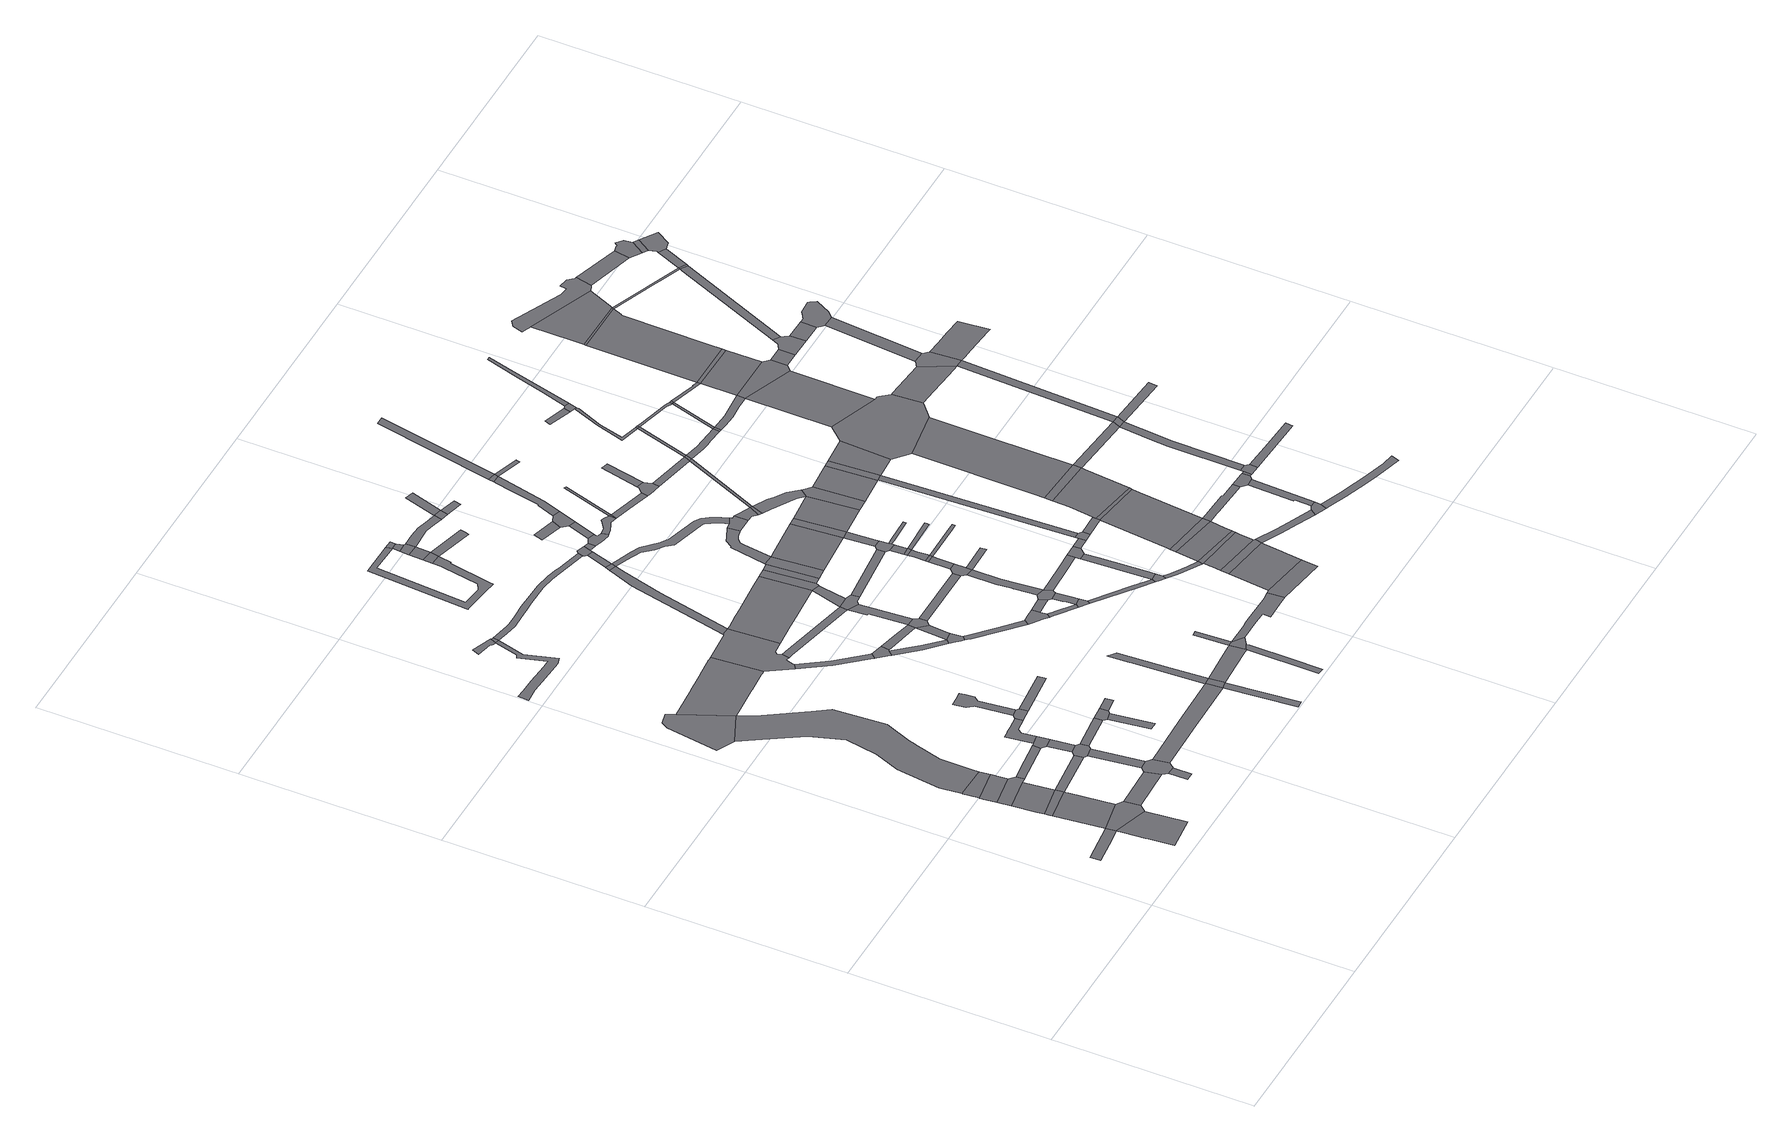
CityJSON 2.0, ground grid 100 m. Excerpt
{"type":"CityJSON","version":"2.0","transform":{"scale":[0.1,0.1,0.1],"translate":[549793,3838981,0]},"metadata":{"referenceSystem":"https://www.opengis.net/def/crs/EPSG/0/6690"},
"CityObjects":{
"road1":{"type":"Road","attributes":{"RoadStructureAttribute.sectionType":"1"},"geometry":[{"type":"MultiSurface","lod":"1","boundaries":[[[0,1,2,3,4]]]}]},
"road2":{"type":"Road","attributes":{"RoadStructureAttribute.sectionType":"1"},"geometry":[{"type":"MultiSurface","lod":"1","boundaries":[[[4,5,6,7,8,9,10,11]]]}]},
"road3":{"type":"Road","geometry":[{"type":"MultiSurface","lod":"1","boundaries":[[[12,0,4,11,13,14]]]}]},
"road4":{"type":"Road","attributes":{"RoadStructureAttribute.sectionType":"1"},"geometry":[{"type":"MultiSurface","lod":"1","boundaries":[[[15,16,17,18,19,20,0,12]]]}]},
"road5":{"type":"Road","geometry":[{"type":"MultiSurface","lod":"1","boundaries":[[[21,22,23,20,19]]]}]},
"road6":{"type":"Road","attributes":{"RoadStructureAttribute.sectionType":"1"},"geometry":[{"type":"MultiSurface","lod":"1","boundaries":[[[24,25,26,27,22,21]]]}]},
"road7":{"type":"Road","geometry":[{"type":"MultiSurface","lod":"1","boundaries":[[[28,29,30,26,25,31,32,33]]]}]},
"road8":{"type":"Road","attributes":{"RoadStructureAttribute.sectionType":"1"},"geometry":[{"type":"MultiSurface","lod":"1","boundaries":[[[34,35,36,37,38,39,30,29]]]}]},
"road9":{"type":"Road","attributes":{"RoadStructureAttribute.sectionType":"1"},"geometry":[{"type":"MultiSurface","lod":"1","boundaries":[[[40,41,36,35,42]]]}]},
"road10":{"type":"Road","attributes":{"RoadStructureAttribute.sectionType":"1"},"geometry":[{"type":"MultiSurface","lod":"1","boundaries":[[[43,44,45,14,13,46,47]]]}]},
"road11":{"type":"Road","attributes":{"RoadStructureAttribute.sectionType":"1"},"geometry":[{"type":"MultiSurface","lod":"1","boundaries":[[[48,21,19,49]]]}]},
"road12":{"type":"Road","attributes":{"RoadStructureAttribute.sectionType":"1"},"geometry":[{"type":"MultiSurface","lod":"1","boundaries":[[[50,51,52,53,54,55,56,57,58,59,60,61,62,63,64,65,66,67,68,69,40,42]]]}]},
"road13":{"type":"Road","attributes":{"RoadStructureAttribute.sectionType":"1"},"geometry":[{"type":"MultiSurface","lod":"1","boundaries":[[[70,71,33,32,72,73]]]}]},
"road14":{"type":"Road","geometry":[{"type":"MultiSurface","lod":"1","boundaries":[[[74,75,76,77,78,79,80,81,82,62,61,83]]]}]},
"road15":{"type":"Road","geometry":[{"type":"MultiSurface","lod":"1","boundaries":[[[84,85,86,87]]]}]},
"road16":{"type":"Road","geometry":[{"type":"MultiSurface","lod":"1","boundaries":[[[88,89,90,91,92,43,47,84,87,93,94,95]]]}]},
"road17":{"type":"Road","attributes":{"RoadStructureAttribute.sectionType":"1"},"geometry":[{"type":"MultiSurface","lod":"1","boundaries":[[[96,97,90,89]]]}]},
"road18":{"type":"Road","geometry":[{"type":"MultiSurface","lod":"1","boundaries":[[[98,99,48,49,97,96,100,101]]]}]},
"road19":{"type":"Road","attributes":{"RoadStructureAttribute.sectionType":"1"},"geometry":[{"type":"MultiSurface","lod":"1","boundaries":[[[102,103,99,98]]]}]},
"road20":{"type":"Road","geometry":[{"type":"MultiSurface","lod":"1","boundaries":[[[104,105,106,70,73,107,108,103,102]]]}]},
"road21":{"type":"Road","attributes":{"RoadStructureAttribute.sectionType":"1"},"geometry":[{"type":"MultiSurface","lod":"1","boundaries":[[[109,110,111,112,113,114,115,106,105,116,117,118,119]]]}]},
"road22":{"type":"Road","attributes":{"RoadStructureAttribute.sectionType":"1"},"geometry":[{"type":"MultiSurface","lod":"1","boundaries":[[[120,121,122,123,124,125,126,127,83,61,128,129,130,131,132,133,134]]]}]},
"road23":{"type":"Road","attributes":{"RoadStructureAttribute.sectionType":"1"},"geometry":[{"type":"MultiSurface","lod":"1","boundaries":[[[135,136,137,138,139,140,141,142,143,144,145,146,147,148,149,150,151,152,153]]]}]},
"road24":{"type":"Road","attributes":{"RoadStructureAttribute.sectionType":"1"},"geometry":[{"type":"MultiSurface","lod":"1","boundaries":[[[154,155,101,100,156]]]}]},
"road25":{"type":"Road","geometry":[{"type":"MultiSurface","lod":"1","boundaries":[[[157,158,109,119,159,160,161]]]}]},
"road26":{"type":"Road","attributes":{"RoadStructureAttribute.sectionType":"1"},"geometry":[{"type":"MultiSurface","lod":"1","boundaries":[[[162,163,164,165,166,167,168,169,170,171,172,158,157]]]}]},
"road27":{"type":"Road","attributes":{"RoadStructureAttribute.sectionType":"1"},"geometry":[{"type":"MultiSurface","lod":"1","boundaries":[[[173,174,175,176,177,178]]]}]},
"road28":{"type":"Road","attributes":{"RoadStructureAttribute.sectionType":"1"},"geometry":[{"type":"MultiSurface","lod":"1","boundaries":[[[179,180,181,182,183,135,184]]]}]},
"road29":{"type":"Road","geometry":[{"type":"MultiSurface","lod":"1","boundaries":[[[185,154,156,178,177,186]]]}]},
"road30":{"type":"Road","attributes":{"RoadStructureAttribute.sectionType":"1"},"geometry":[{"type":"MultiSurface","lod":"1","boundaries":[[[187,188,189,190,95,94,191,192,193]]]}]},
"road31":{"type":"Road","geometry":[{"type":"MultiSurface","lod":"1","boundaries":[[[194,184,135,153,195]]]}]},
"road32":{"type":"Road","geometry":[{"type":"MultiSurface","lod":"1","boundaries":[[[196,197,198,185,186]]]}]},
"road33":{"type":"Road","geometry":[{"type":"MultiSurface","lod":"1","boundaries":[[[199,200,201,161,160]]]}]},
"road34":{"type":"Road","geometry":[{"type":"MultiSurface","lod":"1","boundaries":[[[202,203,120,134,204,205,206,207,208,209,210,211,212,213,214,215,216]]]}]},
"road35":{"type":"Road","attributes":{"RoadStructureAttribute.sectionType":"1"},"geometry":[{"type":"MultiSurface","lod":"1","boundaries":[[[217,218,219,207,206,220,221,222,223]]]}]},
"road36":{"type":"Road","geometry":[{"type":"MultiSurface","lod":"1","boundaries":[[[223,222,224,225,226,227,228,229,230,231]]]}]},
"road37":{"type":"Road","attributes":{"RoadStructureAttribute.sectionType":"1"},"geometry":[{"type":"MultiSurface","lod":"1","boundaries":[[[232,193,233,234,235,236,237]]]}]},
"road38":{"type":"Road"},
"road39":{"type":"Road","geometry":[{"type":"MultiSurface","lod":"1","boundaries":[[[238,187,193,232]]]}]},
"road40":{"type":"Road","attributes":{"RoadStructureAttribute.sectionType":"1"},"geometry":[{"type":"MultiSurface","lod":"1","boundaries":[[[239,228,227,240,241,242]]]}]},
"road41":{"type":"Road","attributes":{"RoadStructureAttribute.sectionType":"1"},"geometry":[{"type":"MultiSurface","lod":"1","boundaries":[[[243,211,210,244,245,246]]]}]},
"road42":{"type":"Road","attributes":{"RoadStructureAttribute.sectionType":"1"},"geometry":[{"type":"MultiSurface","lod":"1","boundaries":[[[247,248,249,250,251,252,253,254,187,238]]]}]},
"road43":{"type":"Road","attributes":{"RoadStructureAttribute.sectionType":"1"},"geometry":[{"type":"MultiSurface","lod":"1","boundaries":[[[255,256,231,230,257,258,259,260,261]]]}]},
"road44":{"type":"Road","attributes":{"RoadStructureAttribute.sectionType":"1"},"geometry":[{"type":"MultiSurface","lod":"1","boundaries":[[[262,263,264,265,266,267,268,269,270,195,153,271,272,273,274,275,276,277,278,279,280]]]}]},
"road45":{"type":"Road","geometry":[{"type":"MultiSurface","lod":"1","boundaries":[[[281,282,242,241,283,284,285,286,287]]]}]},
"road46":{"type":"Road","attributes":{"RoadStructureAttribute.sectionType":"1"},"geometry":[{"type":"MultiSurface","lod":"1","boundaries":[[[288,289,290,291,292,293,294,295,296,297,298,299,300,301,302,303,304,305,306,307,308,309,310,311,312]]]}]},
"road47":{"type":"Road","attributes":{"RoadStructureAttribute.sectionType":"1"},"geometry":[{"type":"MultiSurface","lod":"1","boundaries":[[[313,314,315,316,317,318,238,232,319,320,321]]]}]},
"road48":{"type":"Road","attributes":{"RoadStructureAttribute.sectionType":"1"},"geometry":[{"type":"MultiSurface","lod":"1","boundaries":[[[260,322,323,242,282,324,325,326]]]}]},
"road49":{"type":"Road","attributes":{"RoadStructureAttribute.sectionType":"1"},"geometry":[{"type":"MultiSurface","lod":"1","boundaries":[[[327,328,329,330,202,216,331,332,333,334,335]]]}]},
"road50":{"type":"Road","attributes":{"RoadStructureAttribute.sectionType":"1"},"geometry":[{"type":"MultiSurface","lod":"1","boundaries":[[[336,337,338,339,340,216,215,341,342,343,344]]]}]},
"road51":{"type":"Road","geometry":[{"type":"MultiSurface","lod":"1","boundaries":[[[261,260,326,345,346,347,348,349,350]]]}]},
"road52":{"type":"Road","attributes":{"RoadStructureAttribute.sectionType":"1"},"geometry":[{"type":"MultiSurface","lod":"1","boundaries":[[[351,352,353,287,286,354,355,356,357]]]}]},
"road53":{"type":"Road","attributes":{"RoadStructureAttribute.sectionType":"1"},"geometry":[{"type":"MultiSurface","lod":"1","boundaries":[[[358,359,360,361,261,350,362,363]]]}]},
"road54":{"type":"Road","attributes":{"RoadStructureAttribute.sectionType":"1"},"geometry":[{"type":"MultiSurface","lod":"1","boundaries":[[[364,365,366,367,368,321,369,370]]]}]},
"road55":{"type":"Road","geometry":[{"type":"MultiSurface","lod":"1","boundaries":[[[371,300,299,372]]]}]},
"road56":{"type":"Road","geometry":[{"type":"MultiSurface","lod":"1","boundaries":[[[246,245,358,363,373,374,375,376,377,378]]]}]},
"road57":{"type":"Road","attributes":{"RoadStructureAttribute.sectionType":"1"},"geometry":[{"type":"MultiSurface","lod":"1","boundaries":[[[379,371,372,380]]]}]},
"road58":{"type":"Road","geometry":[{"type":"MultiSurface","lod":"1","boundaries":[[[381,313,321,368,382]]]}]},
"road59":{"type":"Road","geometry":[{"type":"MultiSurface","lod":"1","boundaries":[[[383,384,379,380,385]]]}]},
"road60":{"type":"Road","attributes":{"RoadStructureAttribute.sectionType":"1"},"geometry":[{"type":"MultiSurface","lod":"1","boundaries":[[[344,386,246,378,387,388,389]]]}]},
"road61":{"type":"Road","geometry":[{"type":"MultiSurface","lod":"1","boundaries":[[[390,391,357,356,392,393,394,395,396]]]}]},
"road62":{"type":"Road","geometry":[{"type":"MultiSurface","lod":"1","boundaries":[[[397,398,399,400,313,381]]]}]},
"road63":{"type":"Road","attributes":{"RoadStructureAttribute.sectionType":"1"},"geometry":[{"type":"MultiSurface","lod":"1","boundaries":[[[401,311,384,383]]]}]},
"road64":{"type":"Road","geometry":[{"type":"MultiSurface","lod":"1","boundaries":[[[312,311,401,402]]]}]},
"road65":{"type":"Road","geometry":[{"type":"MultiSurface","lod":"1","boundaries":[[[403,327,335,404]]]}]},
"road66":{"type":"Road","attributes":{"RoadStructureAttribute.sectionType":"1"},"geometry":[{"type":"MultiSurface","lod":"1","boundaries":[[[405,403,404,406]]]}]},
"road67":{"type":"Road","geometry":[{"type":"MultiSurface","lod":"1","boundaries":[[[407,408,409,372,299]]]}]},
"road68":{"type":"Road","geometry":[{"type":"MultiSurface","lod":"1","boundaries":[[[410,336,344,389,411,412]]]}]},
"road69":{"type":"Road","attributes":{"RoadStructureAttribute.sectionType":"1"},"geometry":[{"type":"MultiSurface","lod":"1","boundaries":[[[347,346,413,414]]]}]},
"road70":{"type":"Road","attributes":{"RoadStructureAttribute.sectionType":"1"},"geometry":[{"type":"MultiSurface","lod":"1","boundaries":[[[415,416,417,395,394,418,419,420,421]]]}]},
"road71":{"type":"Road","attributes":{"RoadStructureAttribute.sectionType":"1"},"geometry":[{"type":"MultiSurface","lod":"1","boundaries":[[[422,390,396,423,424,425]]]}]},
"road72":{"type":"Road","geometry":[{"type":"MultiSurface","lod":"1","boundaries":[[[426,280,279,427,428,405,406,429,430]]]}]},
"road73":{"type":"Road","attributes":{"RoadStructureAttribute.sectionType":"1"},"geometry":[{"type":"MultiSurface","lod":"1","boundaries":[[[431,410,412,432]]]}]},
"road74":{"type":"Road","attributes":{"RoadStructureAttribute.sectionType":"1"},"geometry":[{"type":"MultiSurface","lod":"1","boundaries":[[[433,434,435,436,385,380,437,438,439,440]]]}]},
"road75":{"type":"Road","geometry":[{"type":"MultiSurface","lod":"1","boundaries":[[[441,421,420,442,443]]]}]},
"road76":{"type":"Road","attributes":{"RoadStructureAttribute.sectionType":"1"},"geometry":[{"type":"MultiSurface","lod":"1","boundaries":[[[430,429,444,445]]]}]},
"road77":{"type":"Road","attributes":{"RoadStructureAttribute.sectionType":"1"},"geometry":[{"type":"MultiSurface","lod":"1","boundaries":[[[446,447,448,449,450,451,452,421,441]]]}]},
"road78":{"type":"Road","attributes":{"RoadStructureAttribute.sectionType":"1"},"geometry":[{"type":"MultiSurface","lod":"1","boundaries":[[[453,454,455,456,457,458,459,460,381,382,461,462,463,464,465,466,467,468,469,470,471]]]}]},
"road79":{"type":"Road","geometry":[{"type":"MultiSurface","lod":"1","boundaries":[[[472,431,432,473,474]]]}]},
"road80":{"type":"Road","geometry":[{"type":"MultiSurface","lod":"1","boundaries":[[[475,476,422,425,449,448,477,478,479]]]}]},
"road81":{"type":"Road","attributes":{"RoadStructureAttribute.sectionType":"1"},"geometry":[{"type":"MultiSurface","lod":"1","boundaries":[[[480,481,376,375,482]]]}]},
"road82":{"type":"Road","geometry":[{"type":"MultiSurface","lod":"1","boundaries":[[[483,445,444,484,485,486,487,488,489,490]]]}]},
"road83":{"type":"Road","attributes":{"RoadStructureAttribute.sectionType":"1"},"geometry":[{"type":"MultiSurface","lod":"1","boundaries":[[[491,492,493,494,495,496,475,479,497,498,499,500]]]}]},
"road84":{"type":"Road","geometry":[{"type":"MultiSurface","lod":"1","boundaries":[[[501,502,503,504]]]}]},
"road85":{"type":"Road","attributes":{"RoadStructureAttribute.sectionType":"1"},"geometry":[{"type":"MultiSurface","lod":"1","boundaries":[[[505,506,507,508,509,510,511,512,513,514,515,516,517,518,404,335,519,520,521,522,523,524,525,526,527,528,529,530]]]}]},
"road86":{"type":"Road","attributes":{"RoadStructureAttribute.sectionType":"1"},"geometry":[{"type":"MultiSurface","lod":"1","boundaries":[[[531,532,533,443,442,534,535,536]]]}]},
"road87":{"type":"Road","geometry":[{"type":"MultiSurface","lod":"1","boundaries":[[[440,439,537,538]]]}]},
"road88":{"type":"Road","attributes":{"RoadStructureAttribute.sectionType":"1"},"geometry":[{"type":"MultiSurface","lod":"1","boundaries":[[[539,483,490,540]]]}]},
"road89":{"type":"Road","geometry":[{"type":"MultiSurface","lod":"1","boundaries":[[[541,542,543,414,413,491,500,544]]]}]},
"road90":{"type":"Road","attributes":{"RoadStructureAttribute.sectionType":"1"},"geometry":[{"type":"MultiSurface","lod":"1","boundaries":[[[545,546,547,548,549,472,474,550,551,552,553,554]]]}]},
"road91":{"type":"Road","attributes":{"RoadStructureAttribute.sectionType":"1"},"geometry":[{"type":"MultiSurface","lod":"1","boundaries":[[[555,556,543,542,557,558]]]}]},
"road92":{"type":"Road","geometry":[{"type":"MultiSurface","lod":"1","boundaries":[[[559,504,503,539,540,560]]]}]},
"road93":{"type":"Road","attributes":{"RoadStructureAttribute.sectionType":"1"},"geometry":[{"type":"MultiSurface","lod":"1","boundaries":[[[561,562,563,564,565,566,487,486,567,568,569,570,571,572]]]}]},
"road94":{"type":"Road","geometry":[{"type":"MultiSurface","lod":"1","boundaries":[[[573,574,575,538,537]]]}]},
"road95":{"type":"Road","attributes":{"RoadStructureAttribute.sectionType":"1"},"geometry":[{"type":"MultiSurface","lod":"1","boundaries":[[[576,577,474,473,578,579,580]]]}]},
"road96":{"type":"Road","attributes":{"RoadStructureAttribute.sectionType":"1"},"geometry":[{"type":"MultiSurface","lod":"1","boundaries":[[[581,582,583,440,538]]]}]},
"road97":{"type":"Road","attributes":{"RoadStructureAttribute.sectionType":"1"},"geometry":[{"type":"MultiSurface","lod":"1","boundaries":[[[584,585,479,478,586,587]]]}]},
"road98":{"type":"Road","geometry":[{"type":"MultiSurface","lod":"1","boundaries":[[[588,555,558,589]]]}]},
"road99":{"type":"Road","attributes":{"RoadStructureAttribute.sectionType":"1"},"geometry":[{"type":"MultiSurface","lod":"1","boundaries":[[[590,591,592,593,594,595,588,589]]]}]},
"road100":{"type":"Road","geometry":[{"type":"MultiSurface","lod":"1","boundaries":[[[596,597,594,593]]]}]},
"road101":{"type":"Road","geometry":[{"type":"MultiSurface","lod":"1","boundaries":[[[598,599,544,500]]]}]},
"road102":{"type":"Road","geometry":[{"type":"MultiSurface","lod":"1","boundaries":[[[600,536,535,601,602,603]]]}]},
"road103":{"type":"Road","attributes":{"RoadStructureAttribute.sectionType":"1"},"geometry":[{"type":"MultiSurface","lod":"1","boundaries":[[[604,597,596,605,606]]]}]},
"road104":{"type":"Road","geometry":[{"type":"MultiSurface","lod":"1","boundaries":[[[572,571,607]]]}]},
"road105":{"type":"Road","geometry":[{"type":"MultiSurface","lod":"1","boundaries":[[[608,609,610,480,482,604,606,611,612]]]}]},
"road106":{"type":"Road","attributes":{"RoadStructureAttribute.sectionType":"1"},"geometry":[{"type":"MultiSurface","lod":"1","boundaries":[[[613,614,615,580,616,609,608]]]}]},
"road107":{"type":"Road","attributes":{"RoadStructureAttribute.sectionType":"1"},"geometry":[{"type":"MultiSurface","lod":"1","boundaries":[[[617,618,619,620,621,622,536,600]]]}]},
"road108":{"type":"Road","geometry":[{"type":"MultiSurface","lod":"1","boundaries":[[[623,624,530,529,545,554,625,626]]]}]},
"road109":{"type":"Road","attributes":{"RoadStructureAttribute.sectionType":"1"},"geometry":[{"type":"MultiSurface","lod":"1","boundaries":[[[627,628,629,603,602,630,631,632]]]}]},
"road110":{"type":"Road","attributes":{"RoadStructureAttribute.sectionType":"1"},"geometry":[{"type":"MultiSurface","lod":"1","boundaries":[[[633,634,635,636,637,638,639,559,560]]]}]},
"road111":{"type":"Road","geometry":[{"type":"MultiSurface","lod":"1","boundaries":[[[640,576,580,615]]]}]},
"road112":{"type":"Road","attributes":{"RoadStructureAttribute.sectionType":"1"},"geometry":[{"type":"MultiSurface","lod":"1","boundaries":[[[641,642,643,572,607]]]}]},
"road113":{"type":"Road","attributes":{"RoadStructureAttribute.sectionType":"1"},"geometry":[{"type":"MultiSurface","lod":"1","boundaries":[[[607,571,644,645,646]]]}]},
"road114":{"type":"Road","geometry":[{"type":"MultiSurface","lod":"1","boundaries":[[[647,648,649,650,651,652,589,558]]]}]},
"road115":{"type":"Road","geometry":[{"type":"MultiSurface","lod":"1","boundaries":[[[653,471,470,654,655]]]}]},
"road116":{"type":"Road","geometry":[{"type":"MultiSurface","lod":"1","boundaries":[[[656,657,658,659,660,596,593]]]}]},
"road117":{"type":"Road","geometry":[{"type":"MultiSurface","lod":"1","boundaries":[[[661,662,663,664,665,612,611]]]}]},
"road118":{"type":"Road","geometry":[{"type":"MultiSurface","lod":"1","boundaries":[[[666,584,587,620,619,667]]]}]},
"road119":{"type":"Road","attributes":{"RoadStructureAttribute.sectionType":"1"},"geometry":[{"type":"MultiSurface","lod":"1","boundaries":[[[668,669,626,625,670,671,672]]]}]},
"road120":{"type":"Road","geometry":[{"type":"MultiSurface","lod":"1","boundaries":[[[672,671,673,674]]]}]},
"road121":{"type":"Road","attributes":{"RoadStructureAttribute.sectionType":"1"},"geometry":[{"type":"MultiSurface","lod":"1","boundaries":[[[675,653,655,676,677,678,679]]]}]},
"road122":{"type":"Road","geometry":[{"type":"MultiSurface","lod":"1","boundaries":[[[680,635,634,681]]]}]},
"road123":{"type":"Road","attributes":{"RoadStructureAttribute.sectionType":"1"},"geometry":[{"type":"MultiSurface","lod":"1","boundaries":[[[682,666,667,683]]]}]},
"road124":{"type":"Road","attributes":{"RoadStructureAttribute.sectionType":"1"},"geometry":[{"type":"MultiSurface","lod":"1","boundaries":[[[684,640,615,685]]]}]},
"road125":{"type":"Road","geometry":[{"type":"MultiSurface","lod":"1","boundaries":[[[686,675,679,687,688]]]}]},
"road126":{"type":"Road","geometry":[{"type":"MultiSurface","lod":"1","boundaries":[[[689,690,691,646,645,692,693,694,695,696]]]}]},
"road127":{"type":"Road","geometry":[{"type":"MultiSurface","lod":"1","boundaries":[[[697,698,682,683,699,700]]]}]},
"road128":{"type":"Road","attributes":{"RoadStructureAttribute.sectionType":"1"},"geometry":[{"type":"MultiSurface","lod":"1","boundaries":[[[701,702,703,704,686,688,705,706]]]}]},
"road129":{"type":"Road","attributes":{"RoadStructureAttribute.sectionType":"1"},"geometry":[{"type":"MultiSurface","lod":"1","boundaries":[[[707,708,709,710,711,674,673,712,713,714,684,715]]]}]},
"road130":{"type":"Road","geometry":[{"type":"MultiSurface","lod":"1","boundaries":[[[716,717,718,681,634]]]}]},
"road131":{"type":"Road","geometry":[{"type":"MultiSurface","lod":"1","boundaries":[[[632,631,701,706,719]]]}]},
"road132":{"type":"Road","attributes":{"RoadStructureAttribute.sectionType":"1"},"geometry":[{"type":"MultiSurface","lod":"1","boundaries":[[[720,721,632,719,722,723]]]}]},
"road133":{"type":"Road","geometry":[{"type":"MultiSurface","lod":"1","boundaries":[[[724,725,726,689,696]]]}]},
"road134":{"type":"Road","geometry":[{"type":"MultiSurface","lod":"1","boundaries":[[[727,715,684,685,728,729]]]}]},
"road135":{"type":"Road","attributes":{"RoadStructureAttribute.sectionType":"1"},"geometry":[{"type":"MultiSurface","lod":"1","boundaries":[[[730,700,699,731]]]}]},
"road136":{"type":"Road","attributes":{"RoadStructureAttribute.sectionType":"1"},"geometry":[{"type":"MultiSurface","lod":"1","boundaries":[[[732,672,674,733]]]}]},
"road137":{"type":"Road","geometry":[{"type":"MultiSurface","lod":"1","boundaries":[[[734,720,723,735]]]}]},
"road138":{"type":"Road","attributes":{"RoadStructureAttribute.sectionType":"1"},"geometry":[{"type":"MultiSurface","lod":"1","boundaries":[[[736,737,680,681]]]}]},
"road139":{"type":"Road","attributes":{"RoadStructureAttribute.sectionType":"1"},"geometry":[{"type":"MultiSurface","lod":"1","boundaries":[[[738,739,698,697]]]}]},
"road140":{"type":"Road","attributes":{"RoadStructureAttribute.sectionType":"1"},"geometry":[{"type":"MultiSurface","lod":"1","boundaries":[[[740,694,693,741,732,742]]]}]},
"road141":{"type":"Road","attributes":{"RoadStructureAttribute.sectionType":"1"},"geometry":[{"type":"MultiSurface","lod":"1","boundaries":[[[731,743,744,745,734,735,746,747,748]]]}]},
"road142":{"type":"Road","attributes":{"RoadStructureAttribute.sectionType":"1"},"geometry":[{"type":"MultiSurface","lod":"1","boundaries":[[[749,729,728,750,751]]]}]},
"road143":{"type":"Road","attributes":{"RoadStructureAttribute.sectionType":"1"},"geometry":[{"type":"MultiSurface","lod":"1","boundaries":[[[752,753,687,679,754,755,756,757]]]}]},
"road144":{"type":"Road","geometry":[{"type":"MultiSurface","lod":"1","boundaries":[[[742,732,733,758]]]}]},
"road145":{"type":"Road","attributes":{"RoadStructureAttribute.sectionType":"1"},"geometry":[{"type":"MultiSurface","lod":"1","boundaries":[[[730,731,748,759,760]]]}]},
"road146":{"type":"Road","geometry":[{"type":"MultiSurface","lod":"1","boundaries":[[[761,749,751,739,738]]]}]},
"road147":{"type":"Road","geometry":[{"type":"MultiSurface","lod":"1","boundaries":[[[762,763,764,760,759,765,766,767,768]]]}]},
"road148":{"type":"Road","attributes":{"RoadStructureAttribute.sectionType":"1"},"geometry":[{"type":"MultiSurface","lod":"1","boundaries":[[[769,742,758,770]]]}]},
"road149":{"type":"Road","attributes":{"RoadStructureAttribute.sectionType":"1"},"geometry":[{"type":"MultiSurface","lod":"1","boundaries":[[[771,772,773,774,735,723,775,776,777,778]]]}]},
"road150":{"type":"Road","attributes":{"RoadStructureAttribute.sectionType":"1"},"geometry":[{"type":"MultiSurface","lod":"1","boundaries":[[[779,758,733,780,781,782,783,784]]]}]},
"road151":{"type":"Road","geometry":[{"type":"MultiSurface","lod":"1","boundaries":[[[785,762,768,786]]]}]},
"road152":{"type":"Road","attributes":{"RoadStructureAttribute.sectionType":"1"},"geometry":[{"type":"MultiSurface","lod":"1","boundaries":[[[787,761,738,788,789]]]}]},
"road153":{"type":"Road","geometry":[{"type":"MultiSurface","lod":"1","boundaries":[[[790,791,792,757,756,793,794,795]]]}]},
"road154":{"type":"Road","attributes":{"RoadStructureAttribute.sectionType":"1"},"geometry":[{"type":"MultiSurface","lod":"1","boundaries":[[[796,797,798,799,800,769,801,802,803,804,805]]]}]},
"road155":{"type":"Road","geometry":[{"type":"MultiSurface","lod":"1","boundaries":[[[801,769,770,806]]]}]},
"road156":{"type":"Road","geometry":[{"type":"MultiSurface","lod":"1","boundaries":[[[807,808,809,810,811]]]}]},
"road157":{"type":"Road","attributes":{"RoadStructureAttribute.sectionType":"1"},"geometry":[{"type":"MultiSurface","lod":"1","boundaries":[[[812,813,814,815,790,795]]]}]},
"road158":{"type":"Road","geometry":[{"type":"MultiSurface","lod":"1","boundaries":[[[784,783,816,817]]]}]},
"road159":{"type":"Road","attributes":{"RoadStructureAttribute.sectionType":"1"},"geometry":[{"type":"MultiSurface","lod":"1","boundaries":[[[818,819,820,821,822,785,786]]]}]},
"road160":{"type":"Road","geometry":[{"type":"MultiSurface","lod":"1","boundaries":[[[823,824,825,811,810,796,805,826]]]}]},
"road161":{"type":"Road","geometry":[{"type":"MultiSurface","lod":"1","boundaries":[[[827,778,777,813,812,828,829]]]}]},
"road162":{"type":"Road","attributes":{"RoadStructureAttribute.sectionType":"1"},"geometry":[{"type":"MultiSurface","lod":"1","boundaries":[[[830,831,832,806,770,833,834,835,836]]]}]},
"road163":{"type":"Road","attributes":{"RoadStructureAttribute.sectionType":"1"},"geometry":[{"type":"MultiSurface","lod":"1","boundaries":[[[835,784,817,837]]]}]},
"road164":{"type":"Road","attributes":{"RoadStructureAttribute.sectionType":"1"},"geometry":[{"type":"MultiSurface","lod":"1","boundaries":[[[829,828,838,839]]]}]},
"road165":{"type":"Road","attributes":{"RoadStructureAttribute.sectionType":"1"},"geometry":[{"type":"MultiSurface","lod":"1","boundaries":[[[840,841,842,843,817,816,844,845,846,847,848]]]}]},
"road166":{"type":"Road","attributes":{"RoadStructureAttribute.sectionType":"1"},"geometry":[{"type":"MultiSurface","lod":"1","boundaries":[[[849,850,851,852,794,793,853,854,855,856,857,858,859]]]}]},
"road167":{"type":"Road","geometry":[{"type":"MultiSurface","lod":"1","boundaries":[[[860,839,838,861,862,863]]]}]},
"road168":{"type":"Road","geometry":[{"type":"MultiSurface","lod":"1","boundaries":[[[836,835,837,864]]]}]},
"road169":{"type":"Road","geometry":[{"type":"MultiSurface","lod":"1","boundaries":[[[865,787,789,821,820,866,867,868,869,870,871]]]}]},
"road170":{"type":"Road","attributes":{"RoadStructureAttribute.sectionType":"1"},"geometry":[{"type":"MultiSurface","lod":"1","boundaries":[[[872,873,874,875,876,877,823,826]]]}]},
"road171":{"type":"Road","attributes":{"RoadStructureAttribute.sectionType":"1"},"geometry":[{"type":"MultiSurface","lod":"1","boundaries":[[[786,768,878,879]]]}]},
"road172":{"type":"Road","attributes":{"RoadStructureAttribute.sectionType":"1"},"geometry":[{"type":"MultiSurface","lod":"1","boundaries":[[[880,881,864,837,882,883]]]}]},
"road173":{"type":"Road","attributes":{"RoadStructureAttribute.sectionType":"1"},"geometry":[{"type":"MultiSurface","lod":"1","boundaries":[[[878,884,885,860,863,886,887,888]]]}]},
"road174":{"type":"Road","attributes":{"RoadStructureAttribute.sectionType":"1"},"geometry":[{"type":"MultiSurface","lod":"1","boundaries":[[[848,865,871,889]]]}]},
"road175":{"type":"Road","attributes":{"RoadStructureAttribute.sectionType":"1"},"geometry":[{"type":"MultiSurface","lod":"1","boundaries":[[[890,862,861,891,892]]]}]},
"road176":{"type":"Road","geometry":[{"type":"MultiSurface","lod":"1","boundaries":[[[879,878,888,893]]]}]},
"road177":{"type":"Road","geometry":[{"type":"MultiSurface","lod":"1","boundaries":[[[840,848,889,894,895,896,897,898]]]}]},
"road178":{"type":"Road","attributes":{"RoadStructureAttribute.sectionType":"1"},"geometry":[{"type":"MultiSurface","lod":"1","boundaries":[[[899,840,898,900]]]}]},
"road179":{"type":"Road","geometry":[{"type":"MultiSurface","lod":"1","boundaries":[[[883,882,899,900,901]]]}]},
"road180":{"type":"Road","attributes":{"RoadStructureAttribute.sectionType":"1"},"geometry":[{"type":"MultiSurface","lod":"1","boundaries":[[[902,868,867,903,904,905,906,907]]]}]},
"road181":{"type":"Road","attributes":{"RoadStructureAttribute.sectionType":"1"},"geometry":[{"type":"MultiSurface","lod":"1","boundaries":[[[906,879,893,908]]]}]},
"road182":{"type":"Road","attributes":{"RoadStructureAttribute.sectionType":"1"},"geometry":[{"type":"MultiSurface","lod":"1","boundaries":[[[893,888,909,910]]]}]},
"road183":{"type":"Road","attributes":{"RoadStructureAttribute.sectionType":"1"},"geometry":[{"type":"MultiSurface","lod":"1","boundaries":[[[911,883,901,912,913,914,915,916]]]}]},
"road184":{"type":"Road","attributes":{"RoadStructureAttribute.sectionType":"1"},"geometry":[{"type":"MultiSurface","lod":"1","boundaries":[[[917,897,896,918,919]]]}]},
"road185":{"type":"Road","geometry":[{"type":"MultiSurface","lod":"1","boundaries":[[[920,911,916,921]]]}]},
"road186":{"type":"Road","geometry":[{"type":"MultiSurface","lod":"1","boundaries":[[[922,923,907,906,908,924,925,926]]]}]},
"road187":{"type":"Road","geometry":[{"type":"MultiSurface","lod":"1","boundaries":[[[927,928,929,919,918,930,931,932,933]]]}]},
"road188":{"type":"Road","geometry":[{"type":"MultiSurface","lod":"1","boundaries":[[[934,935,920,921,936,937]]]}]},
"road189":{"type":"Road","geometry":[{"type":"MultiSurface","lod":"1","boundaries":[[[938,939,940,934,937,941,942,943,944,945,946,947,948,949]]]}]},
"road190":{"type":"Road","attributes":{"RoadStructureAttribute.sectionType":"1"},"geometry":[{"type":"MultiSurface","lod":"1","boundaries":[[[950,922,926,951]]]}]},
"road191":{"type":"Road","attributes":{"RoadStructureAttribute.sectionType":"1"},"geometry":[{"type":"MultiSurface","lod":"1","boundaries":[[[931,930,952,953]]]}]},
"road192":{"type":"Road","attributes":{"RoadStructureAttribute.sectionType":"1"},"geometry":[{"type":"MultiSurface","lod":"1","boundaries":[[[954,955,924,908,956,957,958,959,960,961]]]}]},
"road193":{"type":"Road","geometry":[{"type":"MultiSurface","lod":"1","boundaries":[[[962,963,964,965,966,967,968,953,952,969,970,950,951,971,972,973,974]]]}]},
"road194":{"type":"Road","attributes":{"RoadStructureAttribute.sectionType":"1"},"geometry":[{"type":"MultiSurface","lod":"1","boundaries":[[[975,976,927,933,977]]]}]},
"road195":{"type":"Road","attributes":{"RoadStructureAttribute.sectionType":"1"},"geometry":[{"type":"MultiSurface","lod":"1","boundaries":[[[921,916,978,979,975,980]]]}]},
"road196":{"type":"Road","geometry":[{"type":"MultiSurface","lod":"1","boundaries":[[[943,942,981,982]]]}]},
"road197":{"type":"Road","geometry":[{"type":"MultiSurface","lod":"1","boundaries":[[[980,975,977,983]]]}]},
"road198":{"type":"Road","attributes":{"RoadStructureAttribute.sectionType":"1"},"geometry":[{"type":"MultiSurface","lod":"1","boundaries":[[[984,980,983,985]]]}]},
"road199":{"type":"Road","geometry":[{"type":"MultiSurface","lod":"1","boundaries":[[[986,987,988,989,990,982,981,991,992,993]]]}]},
"road200":{"type":"Road","attributes":{"RoadStructureAttribute.sectionType":"1"},"geometry":[{"type":"MultiSurface","lod":"1","boundaries":[[[992,991,994,995]]]}]},
"road201":{"type":"Road","geometry":[{"type":"MultiSurface","lod":"1","boundaries":[[[995,994,996,984,985,997,998,999,1000]]]}]}
},
"vertices":[
[371,409,0],[167,384,0],[171,334,0],[312,350,0],[377,360,0],
[380,330,0],[381,321,0],[392,221,0],[392,216,0],[406,85,0],[573,104,0],[550,306,0],
[536,442,0],[577,338,0],[569,417,0],
[510,662,0],[509,665,0],[509,667,0],[509,668,0],[509,682,0],[343,655,0],
[503,722,0],[339,694,0],[342,668,0],
[499,744,0],[486,874,0],[322,848,0],[335,728,0],
[492,928,0],[477,941,0],[315,916,0],[499,875,0],[510,877,0],[506,917,0],
[474,979,0],[469,1023,0],[308,997,0],[306,997,0],[308,985,0],[308,978,0],
[299,1080,0],[298,1077,0],[463,1077,0],
[787,424,0],[782,424,0],[572,417,0],[578,339,0],[803,347,0],
[748,750,0],[753,707,0],
[462,1091,0],[462,1108,0],[463,1272,0],[501,1411,0],[503,1415,0],[512,1449,0],[566,1582,0],[548,1842,0],[497,1919,0],[497,1920,0],[360,2130,0],[322,2204,0],[167,2134,0],[231,2032,0],[338,1861,0],[395,1697,0],[366,1535,0],[318,1410,0],[289,1189,0],[290,1169,0],
[727,943,0],[554,923,0],[559,883,0],[724,904,0],
[211,2449,0],[206,2460,0],[192,2490,0],[135,2475,0],[126,2459,0],[121,2451,0],[115,2441,0],[77,2179,0],[136,2150,0],[213,2445,0],
[825,323,0],[826,230,0],[866,231,0],[865,321,0],
[869,434,0],[851,448,0],[803,445,0],[789,427,0],[788,426,0],[881,340,0],[889,350,0],[876,429,0],
[818,703,0],[771,695,0],
[810,773,0],[763,767,0],[833,720,0],[828,760,0],
[795,891,0],[747,885,0],
[789,942,0],[787,954,0],[739,944,0],[725,903,0],[729,900,0],
[853,1094,0],[852,1093,0],[790,1086,0],[756,1083,0],[753,1082,0],[738,1081,0],[722,1079,0],[778,1025,0],[792,1047,0],[794,1048,0],[856,1055,0],
[621,2478,0],[603,2477,0],[602,2477,0],[493,2468,0],[491,2468,0],[485,2468,0],[384,2459,0],[370,2458,0],[368,2208,0],[493,2217,0],[507,2217,0],[508,2217,0],[617,2226,0],[623,2226,0],[640,2227,0],
[289,3372,0],[256,3252,0],[238,3244,0],[280,3109,0],[273,3110,0],[238,3111,0],[130,3118,0],[55,3122,0],[12,3124,0],[8,3071,0],[78,3077,0],[145,3073,0],[255,3066,0],[283,3064,0],[320,3075,0],[314,3094,0],[308,3114,0],[271,3231,0],[309,3368,0],
[1010,780,0],[978,777,0],[1013,740,0],
[904,1114,0],[866,1110,0],[891,1059,0],[922,1062,0],[917,1104,0],
[885,1294,0],[902,1316,0],[897,1364,0],[894,1388,0],[854,1384,0],[814,1380,0],[816,1363,0],[822,1318,0],[844,1292,0],[848,1288,0],[848,1285,0],
[1055,523,0],[1075,523,0],[1095,523,0],[1095,526,0],[1066,733,0],[1028,724,0],
[200,3441,0],[187,3405,0],[264,3386,0],[268,3379,0],[276,3376,0],[301,3403,0],
[1077,788,0],[1080,748,0],
[1434,441,0],[1158,435,0],[881,428,0],[876,428,0],[1160,355,0],[1440,360,0],[1442,360,0],
[301,3399,0],[313,3397,0],
[1155,756,0],[1153,775,0],[1150,796,0],
[1154,1088,0],[1152,1108,0],[1149,1128,0],
[783,2497,0],[782,2491,0],[655,2206,0],[703,2134,0],[719,2111,0],[742,2127,0],[744,2135,0],[754,2172,0],[773,2167,0],[781,2204,0],[774,2215,0],[769,2224,0],[780,2239,0],[843,2244,0],[824,2494,0],
[956,1853,0],[948,1861,0],[836,1990,0],[813,1972,0],[925,1841,0],[937,1827,0],[957,1851,0],
[949,1813,0],[952,1809,0],[976,1782,0],[989,1768,0],[1008,1792,0],[1013,1794,0],[1015,1794,0],[1022,1836,0],
[1478,368,0],[1474,6,0],[1511,9,0],[1510,12,0],[1478,366,0],[1478,367,0],
[1469,445,0],
[1104,1680,0],[1082,1662,0],[1170,1578,0],[1189,1597,0],
[804,2199,0],[795,2162,0],[1172,2077,0],[1178,2116,0],
[1459,629,0],[1444,885,0],[1425,899,0],[1406,913,0],[1407,898,0],[1412,804,0],[1412,803,0],[1433,442,0],
[1201,1793,0],[1113,1814,0],[1104,1775,0],[1112,1774,0],[1198,1755,0],[1200,1754,0],[1204,1793,0],
[858,3343,0],[847,3347,0],[790,3361,0],[712,3375,0],[655,3377,0],[556,3378,0],[482,3375,0],[429,3374,0],[413,3377,0],[368,3355,0],[424,3343,0],[482,3345,0],[551,3346,0],[593,3348,0],[711,3346,0],[781,3334,0],[934,3296,0],[978,3285,0],[984,3310,0],
[1238,1553,0],[1234,1601,0],[1179,1569,0],[1186,1563,0],[1212,1536,0],[1222,1525,0],[1239,1542,0],
[469,4091,0],[435,3588,0],[435,3581,0],[442,3580,0],[580,3562,0],[633,3556,0],[633,3558,0],[637,3582,0],[674,3785,0],[674,3789,0],[681,3786,0],[695,3853,0],[640,3857,0],[638,3814,0],[634,3792,0],[626,3740,0],[605,3618,0],[604,3617,0],[579,3603,0],[576,3601,0],[570,3598,0],[472,3611,0],[503,4064,0],[650,4058,0],[644,4089,0],
[1707,461,0],[1700,461,0],[1699,461,0],[1670,459,0],[1472,446,0],[1471,446,0],[1674,379,0],[1712,381,0],[1716,382,0],
[1189,1606,0],[1189,1602,0],[1233,1616,0],[1241,1706,0],[1241,1709,0],
[945,3136,0],[930,3096,0],[896,3002,0],[810,2621,0],[907,2868,0],[967,3081,0],[968,3084,0],[971,3091,0],[981,3123,0],
[1200,2526,0],[1117,2519,0],[966,2506,0],[914,2502,0],[845,2496,0],[962,2254,0],[1032,2259,0],[1203,2273,0],[1221,2274,0],
[1261,1727,0],[1263,1729,0],[1264,1769,0],[1263,1769,0],[1249,1788,0],[1248,1790,0],
[1365,1428,0],[1248,1534,0],[1246,1536,0],[1231,1516,0],[1243,1503,0],[1440,1319,0],[1457,1344,0],
[1175,2076,0],[1181,1985,0],[1191,1982,0],[1204,1797,0],[1247,1793,0],[1230,2049,0],
[1748,182,0],[1749,377,0],[1749,382,0],[1749,384,0],[1748,397,0],[1715,24,0],[1747,20,0],
[642,3903,0],[702,3898,0],
[1242,2064,0],[1249,2065,0],[1274,2067,0],[1271,2107,0],[1247,2114,0],[1237,2117,0],
[646,3975,0],[704,3971,0],
[1734,463,0],[1787,424,0],
[694,4023,0],[648,4021,0],[704,4022,0],
[1178,2120,0],[1237,2121,0],[1258,2244,0],[1263,2260,0],
[1535,1349,0],[1486,1346,0],[1458,1306,0],[1503,1273,0],[1526,1255,0],[1538,1277,0],[1537,1307,0],
[1726,637,0],[1714,637,0],[1701,636,0],[1709,461,0],
[685,4061,0],
[685,4088,0],
[953,3159,0],[987,3146,0],
[991,3266,0],[1022,3256,0],
[883,3800,0],[889,3823,0],[895,3845,0],
[1249,2530,0],[1267,2270,0],[1270,2280,0],
[1598,1730,0],[1598,1770,0],
[1570,1253,0],[1565,1256,0],[1547,1270,0],[1544,1242,0],[1551,1237,0],[1641,1171,0],[1653,1188,0],
[1609,1353,0],[1542,1308,0],[1607,1312,0],[1625,1313,0],
[997,3320,0],[984,3276,0],[988,3270,0],[1027,3272,0],[1038,3307,0],
[1286,2533,0],[1307,2283,0],
[931,3990,0],[885,4002,0],[823,4017,0],[765,4021,0],[821,3977,0],[876,3963,0],[921,3951,0],[931,3992,0],
[1693,1194,0],[1686,1137,0],[1696,1156,0],
[1062,3262,0],[1064,3299,0],
[1689,1237,0],[1688,1246,0],[1682,1304,0],[1641,1299,0],[1642,1298,0],[1647,1251,0],[1648,1242,0],
[2092,466,0],[2061,462,0],[1904,465,0],[1874,465,0],[1873,465,0],[1857,462,0],[1746,463,0],[1744,463,0],[1896,425,0],[1902,425,0],[1923,423,0],[1962,423,0],[1961,401,0],[1961,382,0],[2024,383,0],[2074,384,0],[2079,384,0],[2105,385,0],[2097,466,0],
[1288,2539,0],[1362,2287,0],[1342,2537,0],
[1634,1371,0],[1611,1354,0],[1691,1320,0],[1692,1321,0],[1677,1359,0],
[1591,2140,0],[1590,2140,0],[1594,2100,0],
[1094,3315,0],[1100,3251,0],[1144,3240,0],[1157,3244,0],[1149,3278,0],[1128,3283,0],[1125,3290,0],[1130,3303,0],
[1618,1708,0],[1618,1701,0],[1618,1565,0],[1624,1494,0],[1625,1481,0],[1625,1479,0],[1665,1482,0],[1657,1563,0],[1658,1701,0],[1658,1703,0],
[1009,3540,0],[995,3492,0],[1106,3458,0],[1125,3504,0],
[1479,2851,0],[1469,2874,0],[1457,2896,0],[1448,2909,0],[1446,2911,0],[1434,2926,0],[1419,2938,0],[1401,2948,0],[1246,2994,0],[1237,2999,0],[1213,3016,0],[1142,3085,0],[1097,3105,0],[1047,3124,0],[1040,3099,0],[1112,3065,0],[1156,3017,0],[1195,2987,0],[1223,2953,0],[1401,2904,0],[1414,2891,0],[1424,2876,0],[1437,2853,0],[1445,2836,0],[1457,2799,0],[1492,2817,0],
[1935,975,0],[1872,1023,0],[1710,1145,0],[1880,989,0],[1943,942,0],[1953,961,0],
[963,3941,0],[973,3981,0],
[1130,3427,0],[1167,3415,0],
[1658,1738,0],[1658,1791,0],[1619,1790,0],[1658,1733,0],
[1429,2796,0],[1372,2770,0],[1350,2761,0],[1324,2725,0],[1319,2725,0],[1361,2683,0],[1364,2699,0],[1384,2720,0],[1398,2726,0],[1437,2735,0],
[1620,1898,0],[1620,1791,0],[1659,1873,0],[1659,1898,0],
[1160,3520,0],[1198,3507,0],
[1242,3312,0],[1230,3315,0],[1227,3316,0],[1225,3314,0],[1184,3284,0],[1176,3281,0],[1186,3251,0],[1218,3265,0],[1232,3272,0],[1238,3271,0],[1267,3262,0],[1269,3297,0],
[1046,3919,0],[1056,3957,0],[991,3976,0],
[1577,2558,0],[1355,2538,0],[1578,2305,0],[1595,2306,0],[1597,2306,0],
[1022,4144,0],[1000,4150,0],[979,4156,0],
[1933,1370,0],[1839,1366,0],[1838,1327,0],[1934,1331,0],
[1620,1913,0],[1661,1913,0],
[1661,1926,0],[1660,1936,0],[1658,1973,0],[1658,2001,0],[1618,2000,0],[1621,1970,0],
[1658,2021,0],[1617,2018,0],
[1806,1705,0],[1805,1735,0],
[1991,964,0],[1955,932,0],[1983,911,0],[1993,930,0],
[1612,2085,0],[1657,2031,0],[1655,2083,0],
[1281,3293,0],
[1649,2157,0],[1609,2155,0],[1607,2154,0],[1654,2096,0],[1652,2111,0],
[1647,2174,0],[1647,2175,0],[1638,2310,0],[1608,2172,0],
[1990,996,0],[1976,1242,0],[1972,1307,0],[1936,1306,0],[1940,1228,0],[1949,1046,0],
[1497,2802,0],[1496,2807,0],[1513,2734,0],[1514,2804,0],
[2100,861,0],[2046,892,0],[2019,912,0],[2031,875,0],[2144,808,0],[2150,832,0],
[1230,3601,0],[1287,3854,0],[1246,3853,0],[1245,3846,0],[1228,3761,0],[1200,3613,0],[1192,3610,0],
[1616,2561,0],
[1358,3555,0],[1353,3557,0],[1347,3559,0],
[1349,3240,0],[1464,3205,0],[1471,3238,0],
[1661,1898,0],[1858,1900,0],[1891,1901,0],[1891,1916,0],[1859,1915,0],[1662,1913,0],
[2115,469,0],[2353,345,0],[2362,429,0],
[1671,2001,0],[1845,2008,0],[1845,2018,0],[1845,2028,0],[1672,2021,0],
[1679,2097,0],[1809,2102,0],[1809,2109,0],[1809,2117,0],[1681,2112,0],
[1995,1372,0],[1997,1335,0],
[1582,2770,0],[1527,2796,0],[1544,2733,0],[1566,2710,0],[1595,2764,0],
[1583,2701,0],[1605,2759,0],
[2136,673,0],[2373,528,0],[2373,533,0],[2383,626,0],[2384,636,0],
[1251,3882,0],[1292,3874,0],
[2054,1375,0],[2055,1338,0],
[1771,2575,0],[1794,2324,0],
[2140,716,0],[2394,674,0],[2387,677,0],
[1497,3274,0],[1495,3263,0],[1473,3241,0],[1482,3200,0],[1543,3188,0],[1548,3222,0],[1547,3225,0],[1535,3262,0],
[2083,1391,0],[2053,1390,0],[2101,1340,0],[2100,1376,0],
[2149,805,0],[2149,798,0],[2146,774,0],[2145,760,0],[2394,748,0],[2396,770,0],
[1758,2665,0],[1698,2704,0],[1697,2706,0],[1676,2722,0],[1610,2756,0],[1624,2677,0],[1736,2610,0],[1741,2605,0],[1801,2615,0],
[1417,3813,0],[1420,3823,0],[1422,3833,0],
[2398,789,0],
[2165,948,0],[2151,838,0],[2404,832,0],[2412,902,0],
[1578,3460,0],[1560,3464,0],[1541,3469,0],
[1816,2601,0],[1857,2329,0],[1841,2579,0],
[2207,1381,0],[2206,1344,0],
[1757,3143,0],[1770,3140,0],
[2168,979,0],[2415,942,0],
[1410,4488,0],[1368,4487,0],
[2042,2343,0],[2012,2341,0],
[1766,3175,0],[1752,3144,0],[1770,3174,0],
[2206,1342,0],[2205,1340,0],[2171,996,0],[2421,999,0],[2448,1271,0],[2453,1307,0],
[1992,2591,0],[1900,2333,0],[2007,2341,0],
[2584,580,0],[2499,619,0],[2484,587,0],[2570,548,0],[2657,508,0],[2680,539,0],
[1782,3172,0],
[2454,1321,0],[2208,1364,0],
[2027,2594,0],
[2227,1587,0],[2223,1503,0],[2209,1381,0],[2459,1366,0],[2478,1553,0],[2480,1566,0],[2480,1571,0],
[1848,3444,0],[1860,3440,0],
[2591,929,0],[2586,933,0],[2488,938,0],[2470,939,0],[2470,899,0],[2485,898,0],[2678,886,0],[2679,924,0],
[1857,3156,0],[1854,3122,0],[1887,3119,0],[1911,3118,0],[1990,3110,0],[1993,3145,0],
[2229,1629,0],[2483,1614,0],
[2168,2606,0],[2043,2343,0],[2159,2353,0],
[2704,549,0],[2699,547,0],[2682,540,0],[2718,483,0],[2732,517,0],[2734,548,0],
[1841,3751,0],[1839,3743,0],[1787,3611,0],[1748,3470,0],[1840,3446,0],[1850,3456,0],[1764,3479,0],[1796,3602,0],[1851,3736,0],[1853,3746,0],
[1863,3453,0],
[1712,3833,0],[1706,3817,0],[1700,3801,0],[1814,3760,0],[1823,3794,0],
[2746,864,0],[2705,860,0],[2698,633,0],[2708,633,0],
[2002,3108,0],[2006,3144,0],
[2482,1614,0],[2484,2027,0],[2486,2324,0],[2235,2284,0],[2231,1678,0],
[1840,3800,0],[1835,3798,0],[1827,3796,0],[1864,3790,0],
[2753,920,0],[2764,880,0],[2762,919,0],
[2056,3398,0],[2042,3405,0],[1890,3445,0],[2035,3394,0],[2053,3384,0],[2064,3379,0],[2067,3395,0],
[2074,3378,0],
[2775,879,0],[2776,918,0],
[2240,3148,0],[2235,3148,0],[2128,3139,0],[2095,3137,0],[2038,3104,0],[2100,3100,0],[2172,3107,0],[2230,3107,0],[2239,3107,0],
[3098,388,0],[3006,417,0],[2925,444,0],[2843,473,0],[2740,474,0],[2828,440,0],[2908,411,0],[2996,382,0],[3084,355,0],[3147,338,0],[3159,378,0],
[2777,933,0],[2830,876,0],[2831,915,0],[2816,932,0],
[2077,3392,0],
[2236,2681,0],[2510,2346,0],[2560,2390,0],[2550,2540,0],[2512,2582,0],[2506,2589,0],[2486,2590,0],
[1918,4001,0],[1947,4105,0],[1984,4242,0],[1966,4241,0],[1920,4080,0],[1876,3920,0],
[2800,1542,0],[2817,1582,0],
[2213,3353,0],[2211,3351,0],[2239,3328,0],[2241,3345,0],
[2786,1371,0],[2780,1292,0],[2820,1292,0],[2826,1368,0],[2840,1538,0],
[2489,3011,0],
[2963,907,0],[3146,859,0],[3149,896,0],
[2857,1580,0],
[2514,3035,0],[2517,3038,0],[2518,3039,0],[2517,3121,0],[2489,3148,0],
[2241,3327,0],[2489,3326,0],
[2489,3344,0],
[2558,2540,0],[2645,2382,0],[2774,2371,0],[2846,2365,0],[2849,2365,0],[2761,2522,0],
[2889,2362,0],
[3119,1515,0],[3122,1558,0],
[2245,3894,0],[2489,3413,0],[2492,3840,0],[2494,3842,0],[2497,3847,0],[2516,3893,0],
[2518,3121,0],[2596,3038,0],[2597,3119,0],
[2245,3905,0],[2520,3901,0],
[2793,2545,0],[2793,2543,0],[2878,2515,0],[2855,2539,0],[2853,2541,0],
[2642,3171,0],[2629,3140,0],[2622,3136,0],[2700,3036,0],[2700,3117,0],[2687,3135,0],[2677,3149,0],
[2245,4168,0],[2245,3963,0],[2526,3916,0],[2578,4036,0],
[2246,4261,0],[2214,4239,0],[2200,4186,0],[2604,4048,0],[2613,4052,0],[2630,4133,0],[2623,4136,0],[2598,4165,0],[2548,4173,0],[2543,4137,0],[2496,4144,0],[2495,4145,0],
[2833,3007,0],[2891,3005,0],
[2803,3035,0],[2805,3115,0],
[3027,2502,0],[2948,2509,0],[2909,2361,0],[2945,2359,0],[2966,2357,0],[3111,2344,0],[3132,2342,0],[3116,2494,0],
[2960,3111,0],[2942,3136,0],[2935,3145,0],[2865,3139,0],[2862,3137,0],[2857,3134,0],[2828,3114,0],[2825,3014,0],[2829,3010,0],[2891,3007,0],[2898,3013,0],[2919,3033,0],[2960,3110,0],
[2884,3747,0],[2879,3734,0],[2919,3726,0],
[2736,3807,0],[2788,3785,0],[2889,3758,0],
[2851,3981,0],[2866,4060,0],
[2924,3736,0],
[2942,3884,0],[2977,3862,0],
[2914,4081,0],[2907,4073,0],[2904,4070,0],[2900,4065,0],[2896,4068,0],[2907,3945,0],[2951,4014,0],[2944,4055,0],
[2933,3929,0],[2977,3997,0],
[2944,3889,0],[2987,3865,0],[2991,3866,0],[3017,3873,0],[3059,3943,0]
]}
